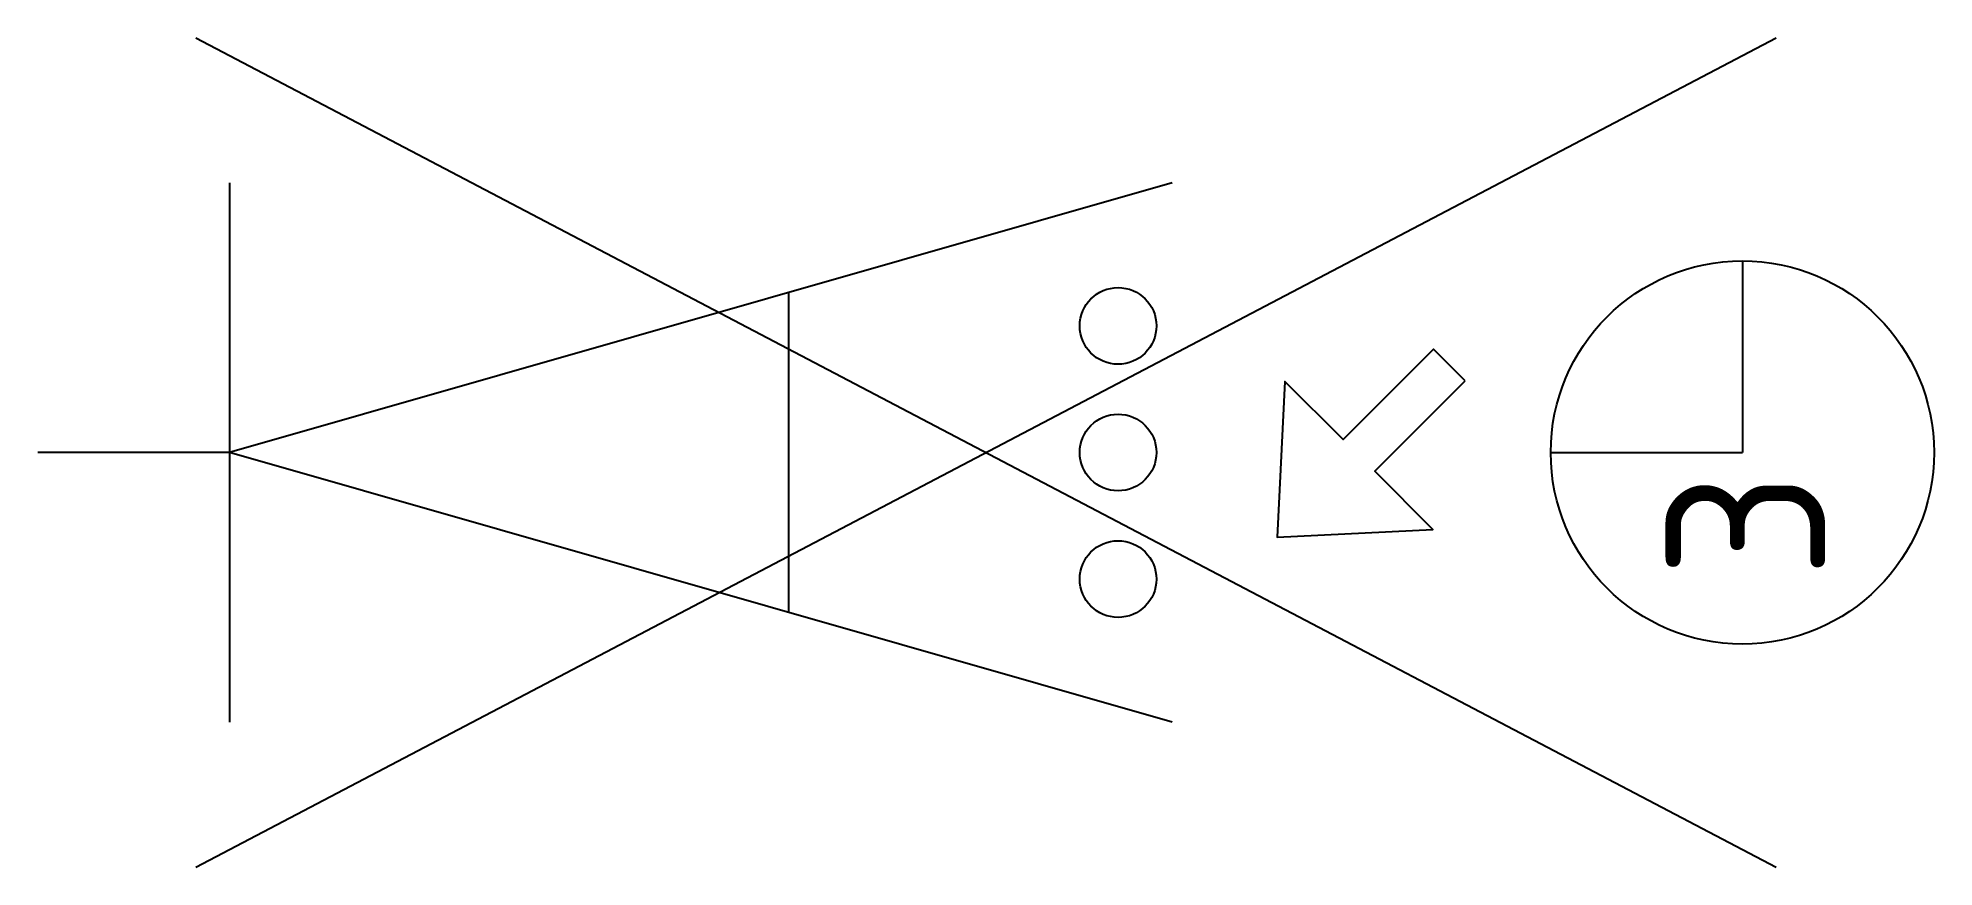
# Model space of a CAD drawing. Header units: metres. Extents: x 0 to 14.8, y -3.2 to 3.2.
import ezdxf

# ---------------------------------------------------------------- set-up
doc = ezdxf.new("R2010")
doc.units = ezdxf.units.M
doc.styles.add('NLCS-ISO', font='NLCS-ISO.ttf')

msp = doc.modelspace()

# ---------------------------------------------------------------- linework, layer by layer
for p, q in [((1.237, 3.245), (13.606, -3.245)), ((1.237, -3.245), (13.606, 3.245)), ((8.878, 2.11), (1.499, 0)), ((1.499, 2.11), (1.499, -2.11)), ((13.342, 1.5), (13.342, 0)), ((5.878, -1.252), (5.878, 1.252)), ((1.499, 0), (0, 0)), ((8.878, -2.11), (1.499, 0)), ((11.842, 0), (13.342, 0))]:
    msp.add_line(p, q)
msp.add_lwpolyline([(11.171, 0.56), (10.924, 0.808), (10.216, 0.101), (9.761, 0.557), (9.7, -0.663), (10.92, -0.603), (10.464, -0.147)], close=True)
for centre, radius in [((13.342, 0), 1.5), ((8.455, 0.991), 0.3), ((8.455, 0), 0.3), ((8.455, -0.991), 0.3)]:
    msp.add_circle(centre, radius)

# ---------------------------------------------------------------- texts
at = {"style": 'NLCS-ISO'}
msp.add_text('3', height=1.25, rotation=90, dxfattribs=at).set_placement((13.994, -0.984))

doc.saveas('drawing.dxf')
